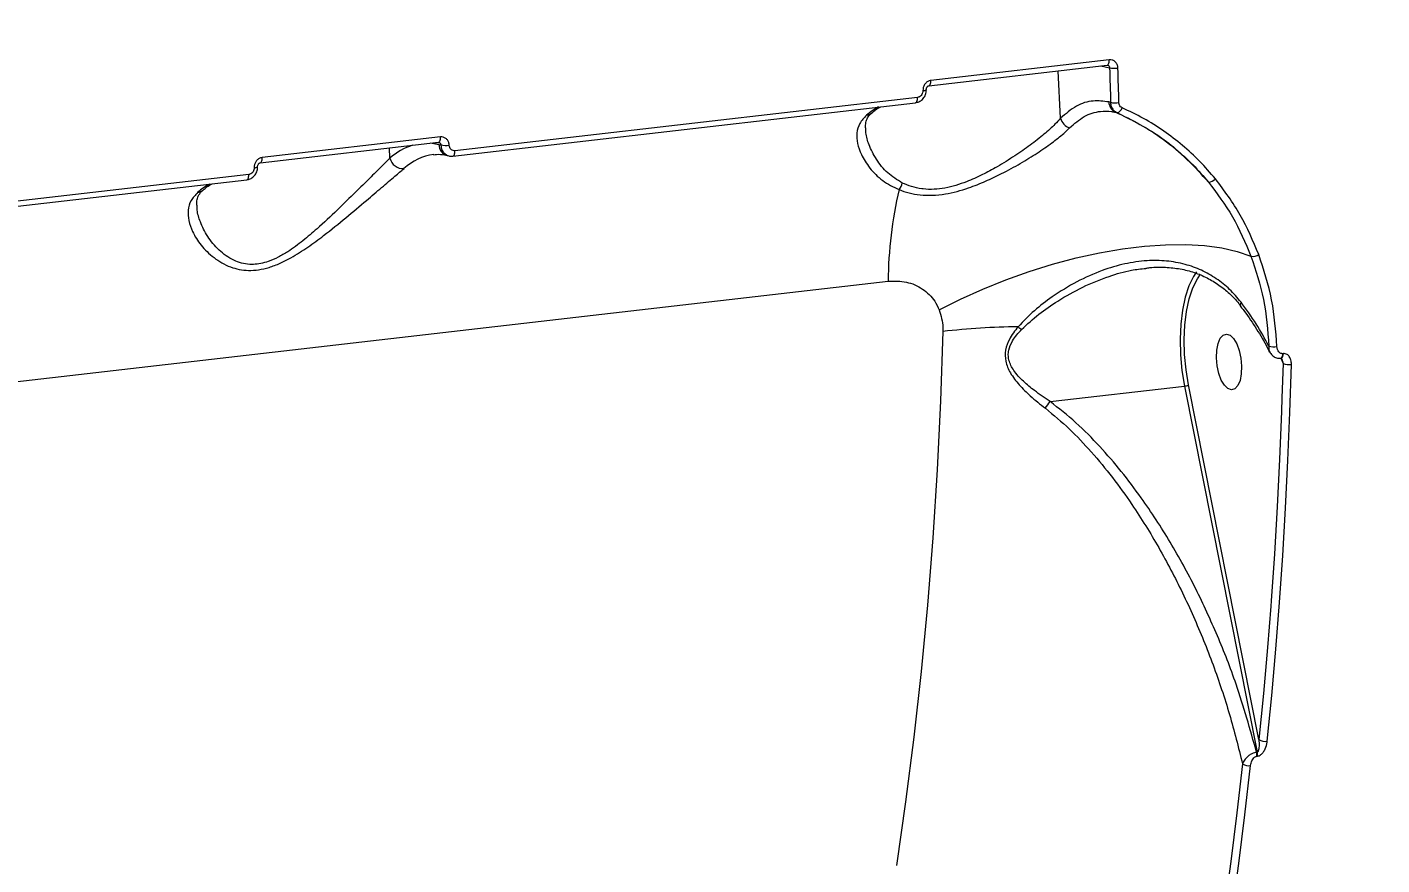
# Model space of a CAD drawing. Header units: millimetres. Extents: x -7447 to 8662, y -5576 to 6370.
# Drawn here: x 2339.8 to 2557, y -2212.5 to -2078.1 of the extents above; entities that cross this region are included whole.
import ezdxf

# ---------------------------------------------------------------- set-up
doc = ezdxf.new("R2010")
doc.units = ezdxf.units.MM
doc.layers.add('DiKom', color=7, linetype='Continuous')
doc.layers.add('DIKOM_ОБЪЕКТ', color=7, linetype='Continuous')
doc.styles.add('style1', font='arial.ttf', dxfattribs={"width": 0.8})
doc.dimstyles.new('1-50', dxfattribs={"dimtxt": 300, "dimasz": 200, "dimexe": 100, "dimexo": 0, "dimgap": 100, "dimtad": 1, "dimdec": 0, "dimtxsty": 'style1', "dimcen": 0, "dimclrd": 7, "dimclre": 7, "dimadec": 1, "dimazin": 2, "dimtfac": 1, "dimtdec": 0, "dimtmove": 1, "dimatfit": 3, "dimfxl": 0, "dimlwd": 25, "dimlwe": 18, "dimarcsym": 0})

# ---------------------------------------------------------------- blocks, each defined once
blk = doc.blocks.new('*D10')
at = {"color": 7, "linetype": 'Continuous', "lineweight": 18, "transparency": 16777216}
for p, q in [((-5489.75, 240.8), (-5489.75, 4573.49)), ((4778.18, -2126.78), (4778.18, 4573.49))]:
    blk.add_line(p, q, dxfattribs=at)
at = {"color": 7, "linetype": 'Continuous', "lineweight": 25, "transparency": 16777216}
blk.add_line((4578.18, 4473.49), (-5289.75, 4473.49), dxfattribs=at)
at = {"color": 7, "linetype": 'Continuous', "transparency": 16777216}
for points in [[(-5289.75, 4506.82), (-5289.75, 4440.16), (-5489.75, 4473.49)], [(4578.18, 4506.82), (4578.18, 4440.16), (4778.18, 4473.49)]]:
    blk.add_solid(points, dxfattribs=at)
at = {"layer": 'Defpoints', "color": 0, "linetype": 'Continuous', "transparency": 16777216}
for p in [(-5489.75, 4473.49), (-5489.75, 240.8), (4778.18, -2126.78)]:
    blk.add_point(p, dxfattribs=at)
at = {"color": 0, "linetype": 'Continuous', "lineweight": 15, "transparency": 16777216, "insert": (-777.31, 4726.76), "char_height": 300, "attachment_point": 5, "style": 'style1'}
blk.add_mtext('10300', dxfattribs=at)
blk = doc.blocks.new('*D11')
at = {"color": 7, "linetype": 'Continuous', "lineweight": 18, "transparency": 16777216}
for p, q in [((2045.4, 3512.26), (7772.09, 3512.26)), ((-1858.48, -4091.08), (7772.09, -4091.08))]:
    blk.add_line(p, q, dxfattribs=at)
at = {"color": 7, "linetype": 'Continuous', "lineweight": 25, "transparency": 16777216}
blk.add_line((7672.09, -3891.08), (7672.09, 3312.26), dxfattribs=at)
at = {"color": 7, "linetype": 'Continuous', "transparency": 16777216}
for points in [[(7638.76, 3312.26), (7705.42, 3312.26), (7672.09, 3512.26)], [(7638.76, -3891.08), (7705.42, -3891.08), (7672.09, -4091.08)]]:
    blk.add_solid(points, dxfattribs=at)
at = {"layer": 'Defpoints', "color": 0, "linetype": 'Continuous', "transparency": 16777216}
for p in [(2045.4, 3512.26), (7672.09, 3512.26), (-1858.48, -4091.08)]:
    blk.add_point(p, dxfattribs=at)
at = {"color": 0, "linetype": 'Continuous', "lineweight": 15, "transparency": 16777216, "insert": (7418.92, 3.22), "char_height": 300, "attachment_point": 5, "rotation": 90, "style": 'style1'}
blk.add_mtext('7600', dxfattribs=at)
blk = doc.blocks.new('*D12')
at = {"layer": 'Defpoints', "color": 0, "transparency": 16777216}
for p in [(-7446.93, 5919.72), (-7446.93, 736.93), (6905.53, -2412.68)]:
    blk.add_point(p, dxfattribs=at)
at = {"layer": 'DiKom', "color": 7, "lineweight": 18, "transparency": 16777216}
for p, q in [((-7446.93, 736.93), (-7446.93, 6019.72)), ((6905.53, -2412.68), (6905.53, 6019.72))]:
    blk.add_line(p, q, dxfattribs=at)
at = {"layer": 'DiKom', "color": 7, "lineweight": 25, "transparency": 16777216}
blk.add_line((6705.53, 5919.72), (-7246.93, 5919.72), dxfattribs=at)
at = {"layer": 'DiKom', "color": 7, "transparency": 16777216}
for points in [[(-7246.93, 5953.05), (-7246.93, 5886.39), (-7446.93, 5919.72)], [(6705.53, 5953.05), (6705.53, 5886.39), (6905.53, 5919.72)]]:
    blk.add_solid(points, dxfattribs=at)
at = {"layer": 'DiKom', "color": 0, "transparency": 16777216, "insert": (-918.31, 6173), "char_height": 300, "attachment_point": 5, "style": 'style1'}
blk.add_mtext('14300', dxfattribs=at)
blk = doc.blocks.new('*D13')
at = {"layer": 'Defpoints', "color": 0, "transparency": 16777216}
for p in [(2049.72, 5594.27), (-1141.86, -5576.35), (8561.69, -5576.35)]:
    blk.add_point(p, dxfattribs=at)
at = {"layer": 'DiKom', "color": 7, "lineweight": 18, "transparency": 16777216}
for p, q in [((2049.72, 5594.27), (8661.69, 5594.27)), ((-1141.86, -5576.35), (8661.69, -5576.35))]:
    blk.add_line(p, q, dxfattribs=at)
at = {"layer": 'DiKom', "color": 7, "lineweight": 25, "transparency": 16777216}
blk.add_line((8561.69, 5394.27), (8561.69, -5376.35), dxfattribs=at)
at = {"layer": 'DiKom', "color": 7, "transparency": 16777216}
for points in [[(8528.35, 5394.27), (8595.02, 5394.27), (8561.69, 5594.27)], [(8528.35, -5376.35), (8595.02, -5376.35), (8561.69, -5576.35)]]:
    blk.add_solid(points, dxfattribs=at)
at = {"layer": 'DiKom', "color": 0, "transparency": 16777216, "insert": (8308.52, 8.96), "char_height": 300, "attachment_point": 5, "rotation": 90, "style": 'style1'}
blk.add_mtext('11200', dxfattribs=at)

msp = doc.modelspace()

# ---------------------------------------------------------------- linework, layer by layer
at = {"layer": 'DIKOM_ОБЪЕКТ', "color": 7, "linetype": 'Continuous', "lineweight": 15}
for p, q in [((2484.4, -2087.52), (2512.99, -2084.22)), ((2513.32, -2083.37), (2484.73, -2086.67)), ((2505.49, -2092.74), (2505.13, -2085.13)), ((2511.98, -2084.34), (2513.37, -2084.66)), ((2482.58, -2089.39), (2408.42, -2097.95)), ((2408.09, -2098.8), (2482.24, -2090.24)), ((2513.52, -2090.18), (2513.25, -2090.12)), ((2514.32, -2091.78), (2514.56, -2091.83)), ((2406.11, -2095.74), (2377.52, -2099.04)), ((2377.19, -2099.9), (2405.78, -2096.6)), ((2398, -2099.13), (2397.92, -2097.5)), ((2404.77, -2096.71), (2405.84, -2096.96)), ((2405.84, -2096.96), (2406.16, -2097.03)), ((2407.19, -2098.7), (2407.48, -2098.77)), ((2408.02, -2098.8), (2408.09, -2098.8)), ((2375.36, -2101.77), (2301.21, -2110.33)), ((2300.87, -2111.18), (2375.03, -2102.62)), ((2165.16, -2154.97), (2477.87, -2118.88)), ((2534.35, -2122.8), (2534.36, -2122.81)), ((2541.23, -2130.49), (2541.14, -2130.5)), ((2540.81, -2131.24), (2540.89, -2131.23)), ((2540.84, -2131.23), (2541.18, -2132.07)), ((2541.18, -2132.07), (2541.01, -2137.59)), ((2503.83, -2138.18), (2525.37, -2135.69)), ((2525.37, -2135.69), (2537.04, -2194.42)), ((2537.31, -2192.37), (2526.02, -2135.52)), ((2537.04, -2194.42), (2536.93, -2194.43)), ((2536.96, -2195.07), (2537.07, -2195.06))]:
    msp.add_line(p, q, dxfattribs=at)
at = {"layer": 'DIKOM_ОБЪЕКТ', "color": 7, "linetype": 'Continuous', "lineweight": 15, "flags": 128}
for points in [[(2512.99, -2084.22), (2513.01, -2084.22), (2513.09, -2084.18), (2513.16, -2084.11), (2513.22, -2084.01), (2513.27, -2083.88), (2513.3, -2083.72), (2513.32, -2083.55), (2513.32, -2083.37)], [(2513.37, -2084.66), (2513.39, -2085.35), (2513.41, -2086.04), (2513.43, -2086.73), (2513.45, -2087.42), (2513.47, -2088.11), (2513.49, -2088.8), (2513.5, -2089.49), (2513.52, -2090.18)], [(2514.86, -2090.23), (2514.85, -2089.54), (2514.83, -2088.85), (2514.81, -2088.16), (2514.79, -2087.46), (2514.77, -2086.77), (2514.75, -2086.08), (2514.73, -2085.39), (2514.71, -2084.69)], [(2484.4, -2087.52), (2484.42, -2087.52), (2484.5, -2087.48), (2484.57, -2087.41), (2484.63, -2087.31), (2484.68, -2087.18), (2484.71, -2087.02), (2484.73, -2086.85), (2484.73, -2086.67)], [(2482.24, -2090.24), (2482.26, -2090.24), (2482.34, -2090.21), (2482.41, -2090.14), (2482.47, -2090.04), (2482.52, -2089.9), (2482.56, -2089.75), (2482.57, -2089.58), (2482.58, -2089.39)], [(2405.78, -2096.6), (2405.79, -2096.59), (2405.87, -2096.56), (2405.95, -2096.49), (2406.01, -2096.39), (2406.06, -2096.25), (2406.09, -2096.1), (2406.11, -2095.92), (2406.11, -2095.74)], [(2405.84, -2096.96), (2404.81, -2096.79), (2404.42, -2096.75)], [(2408.09, -2098.8), (2408.1, -2098.8), (2408.18, -2098.77), (2408.25, -2098.7), (2408.32, -2098.59), (2408.36, -2098.46), (2408.4, -2098.31), (2408.42, -2098.14), (2408.42, -2097.95)], [(2377.18, -2099.9), (2377.2, -2099.89), (2377.28, -2099.86), (2377.36, -2099.79), (2377.42, -2099.69), (2377.47, -2099.55), (2377.5, -2099.4), (2377.52, -2099.22), (2377.52, -2099.04)], [(2375.03, -2102.62), (2375.05, -2102.62), (2375.13, -2102.58), (2375.2, -2102.51), (2375.26, -2102.41), (2375.31, -2102.28), (2375.34, -2102.12), (2375.36, -2101.95), (2375.36, -2101.77)], [(2486.06, -2123.48), (2489.48, -2121.75), (2493.05, -2120.13), (2496.72, -2118.65), (2500.46, -2117.32), (2504.24, -2116.14), (2508.02, -2115.14), (2511.76, -2114.32), (2515.42, -2113.69), (2518.96, -2113.25), (2522.36, -2113.02), (2525.58, -2112.99), (2528.59, -2113.16), (2531.35, -2113.53), (2533.85, -2114.1), (2536.04, -2114.86)], [(2527.32, -2117.39), (2526.85, -2118.1), (2526.1, -2119.63), (2525.5, -2121.45), (2525.05, -2123.52), (2524.77, -2125.78), (2524.66, -2128.18), (2524.73, -2130.68), (2524.97, -2133.2), (2525.37, -2135.69)], [(2526.02, -2135.52), (2525.63, -2133.11), (2525.4, -2130.66), (2525.33, -2128.25), (2525.44, -2125.91), (2525.71, -2123.72), (2526.15, -2121.72), (2526.73, -2119.95), (2527.45, -2118.47), (2527.92, -2117.76)], [(2534.44, -2122.25), (2534.35, -2122.46), (2534.31, -2122.64), (2534.34, -2122.78), (2534.35, -2122.8)], [(2486.66, -2126.94), (2486.27, -2138.08), (2485.73, -2149.11), (2485.04, -2160.03), (2484.18, -2170.83), (2483.17, -2181.49), (2482, -2192.01), (2480.67, -2202.38), (2479.19, -2212.58)], [(2534.15, -2130), (2534.42, -2131.22), (2534.54, -2132.5), (2534.49, -2133.72), (2534.28, -2134.78), (2533.93, -2135.61), (2533.46, -2136.13), (2532.92, -2136.3), (2532.35, -2136.11), (2531.78, -2135.57), (2531.28, -2134.73), (2530.88, -2133.66), (2530.61, -2132.43), (2530.5, -2131.16), (2530.55, -2129.94), (2530.76, -2128.87), (2531.11, -2128.04), (2531.57, -2127.52), (2532.12, -2127.35), (2532.69, -2127.54), (2533.25, -2128.08), (2533.75, -2128.92), (2534.15, -2130)], [(2540.81, -2131.24), (2540.86, -2131.22), (2540.97, -2131.14), (2541.06, -2130.98), (2541.12, -2130.76), (2541.14, -2130.5)], [(2540.89, -2131.23), (2540.95, -2131.21), (2541.06, -2131.13), (2541.14, -2130.97), (2541.2, -2130.75), (2541.23, -2130.49)], [(2538.65, -2192.67), (2539.37, -2185.31), (2540.03, -2177.88), (2540.62, -2170.4), (2541.13, -2162.86), (2541.58, -2155.27), (2541.97, -2147.64), (2542.28, -2139.95), (2542.52, -2132.22)], [(2541.01, -2137.59), (2540.94, -2139.78), (2540.63, -2147.44), (2540.25, -2155.06), (2539.8, -2162.63), (2539.28, -2170.15), (2539.21, -2171.01)], [(2539.21, -2171.01), (2538.69, -2177.61), (2538.04, -2185.02), (2537.31, -2192.37)], [(2534.68, -2196.29), (2533.78, -2204.17), (2532.8, -2211.97), (2531.74, -2219.69), (2530.6, -2227.33), (2529.38, -2234.88), (2528.09, -2242.33), (2526.72, -2249.69), (2525.27, -2256.95)], [(2526.55, -2257.36), (2528, -2250.09), (2529.37, -2242.71), (2530.67, -2235.24), (2531.89, -2227.68), (2533.03, -2220.03), (2534.09, -2212.29), (2535.07, -2204.47), (2535.97, -2196.57)]]:
    msp.add_lwpolyline(points, dxfattribs=at)
at = {"layer": 'DIKOM_ОБЪЕКТ', "color": 7, "linetype": 'Continuous', "lineweight": 15}
for centre, radius, start, end in [((2514.15, -2080.63), 4.1, 259.0206, 277.8458), ((2483.51, -2087.54), 0.767, 264.9494, 309.0987), ((2481.11, -2099.88), 10.16, 118.274, 131.2656), ((2515.11, -2090.09), 1.86, 180.8964, 244.6333), ((2514.33, -2086.41), 3.86, 257.8511, 277.9009), ((2514.39, -2090.84), 1.01, 279.9319, 347.4577), ((2474.24, -2090.71), 1.54, 276.1049, 310.289), ((2507.7, -2092.11), 2.3, 195.9563, 250.929), ((2404.55, -2106.47), 9.84, 107.3348, 131.7797), ((2407.64, -2096.97), 1.79, 179.7446, 255.4127), ((2406.94, -2092.99), 4.11, 259.0473, 277.8364), ((2400.11, -2098.63), 2.18, 193.3422, 273.6349), ((2406.18, -2107.28), 8.79, 97.6017, 132.4649), ((2376.29, -2099.91), 0.771, 265.0344, 308.9674), ((2529.25, -2101.57), 1.4, 269.0474, 320.9215), ((2373.9, -2112.25), 10.16, 118.2737, 131.2664), ((2367.03, -2103.08), 1.55, 276.1294, 310.2329), ((2544.62, -2119.34), 66.75, 166.8838, 179.6011), ((2477.29, -2102.37), 2.95, 321.8274, 345.1652), ((2536.34, -2113.07), 1.82, 260.7692, 301.8391), ((2500.53, -2250.04), 123.88, 90.8476, 96.4313), ((2506.1, -2117.33), 11.53, 230.098, 233.6262), ((2539.68, -2126.89), 2.52, 251.9171, 282.0522), ((2542.14, -2129.64), 2.61, 248.3018, 278.3203), ((2525.17, -2133.57), 2.13, 275.3845, 293.4855), ((2496.01, -2133.49), 9.11, 320.7449, 329.0763), ((2538.37, -2190.79), 1.9, 236.1638, 278.3621), ((2534.79, -2194.86), 2.18, 354.4651, 11.3765), ((2534.9, -2194.85), 2.18, 354.478, 11.3635), ((2535.71, -2194.64), 1.95, 237.8709, 277.7645)]:
    msp.add_arc(centre, radius, start, end, dxfattribs=at)
for points, knots in [([(2512.99, -2084.22), (2512.99, -2084.22), (2513.02, -2084.22), (2513.04, -2084.22), (2513.05, -2084.23)], [0, 0, 0, 0, 0.126097, 1, 1, 1, 1]), ([(2513.05, -2084.23), (2513.06, -2084.23), (2513.12, -2084.23), (2513.21, -2084.29), (2513.31, -2084.4), (2513.36, -2084.53), (2513.37, -2084.62), (2513.37, -2084.66)], [0, 0, 0, 0, 0.032672, 0.29629, 0.560344, 0.82529, 1, 1, 1, 1]), ([(2514.71, -2084.69), (2514.7, -2084.58), (2514.68, -2084.31), (2514.5, -2083.91), (2514.19, -2083.57), (2513.78, -2083.36), (2513.48, -2083.36), (2513.32, -2083.37)], [0, 0, 0, 0, 0.141836, 0.356772, 0.571327, 0.785727, 1, 1, 1, 1]), ([(2484.73, -2086.67), (2484.64, -2086.68), (2484.39, -2086.73), (2484.02, -2086.95), (2483.69, -2087.33), (2483.47, -2087.8), (2483.45, -2088.13), (2483.44, -2088.3)], [0, 0, 0, 0, 0.140626, 0.355099, 0.569892, 0.784904, 1, 1, 1, 1]), ([(2482.24, -2090.23), (2482.43, -2090.19), (2482.84, -2090.12), (2483.39, -2089.73), (2483.82, -2089.13), (2484.01, -2088.55), (2483.98, -2088.22), (2483.97, -2088.13)], [0, 0, 0, 0, 0.190876, 0.422033, 0.663668, 0.91553, 1, 1, 1, 1]), ([(2483.44, -2088.3), (2483.43, -2088.41), (2483.42, -2088.64), (2483.28, -2088.95), (2483.06, -2089.2), (2482.81, -2089.35), (2482.64, -2089.38), (2482.58, -2089.39)], [0, 0, 0, 0, 0.215063, 0.43019, 0.645002, 0.859489, 1, 1, 1, 1]), ([(2483.99, -2088.13), (2483.99, -2088.12), (2483.99, -2088.07), (2484.01, -2087.95), (2484.06, -2087.8), (2484.15, -2087.67), (2484.25, -2087.58), (2484.35, -2087.53), (2484.38, -2087.53), (2484.4, -2087.53)], [0, 0, 0, 0, 0.027913, 0.183435, 0.344858, 0.506138, 0.675779, 0.862222, 1, 1, 1, 1]), ([(2475.25, -2091.88), (2475.45, -2091.71), (2475.93, -2091.31), (2476.41, -2091.04), (2476.68, -2090.89)], [0, 0, 0, 0, 0.431727, 1, 1, 1, 1]), ([(2513.25, -2090.12), (2512.41, -2090.02), (2510.63, -2089.79), (2507.98, -2090.61), (2506.33, -2092.03), (2505.49, -2092.74)], [0, 0, 0, 0, 0.306974, 0.64847, 1, 1, 1, 1]), ([(2506.95, -2094.28), (2507.72, -2093.61), (2509.28, -2092.25), (2511.59, -2091.57), (2513.3, -2091.57), (2514.1, -2091.73), (2514.32, -2091.78)], [0, 0, 0, 0, 0.341498, 0.692996, 0.918012, 1, 1, 1, 1]), ([(2513.52, -2090.18), (2513.52, -2090.24), (2513.54, -2090.52), (2513.68, -2091), (2514.04, -2091.53), (2514.39, -2091.73), (2514.56, -2091.83)], [0, 0, 0, 0, 0.08192, 0.38805, 0.693983, 1, 1, 1, 1]), ([(2515.37, -2091.06), (2515.29, -2091.01), (2515.11, -2090.91), (2514.94, -2090.64), (2514.87, -2090.4), (2514.86, -2090.26), (2514.86, -2090.23)], [0, 0, 0, 0, 0.305643, 0.611695, 0.918041, 1, 1, 1, 1]), ([(2530.34, -2102.46), (2529.51, -2101.5), (2527.86, -2099.59), (2525.08, -2097.04), (2522.07, -2094.73), (2518.84, -2092.7), (2516.53, -2091.6), (2515.37, -2091.06)], [0, 0, 0, 0, 0.197835, 0.395498, 0.593167, 0.79659, 1, 1, 1, 1]), ([(2474.41, -2092.24), (2474, -2092.67), (2473.19, -2093.54), (2472.78, -2095.09), (2472.88, -2096.78), (2473.54, -2098.68), (2474.84, -2100.73), (2476.79, -2102.79), (2478.69, -2103.74), (2479.61, -2104.19)], [0, 0, 0, 0, 0.13166, 0.26349, 0.395143, 0.526873, 0.6883, 0.849538, 1, 1, 1, 1]), ([(2474.23, -2094.25), (2474.24, -2093.97), (2474.25, -2093.37), (2474.54, -2092.71), (2474.86, -2092.21), (2475.19, -2091.94), (2475.28, -2091.88)], [0, 0, 0, 0, 0.303327, 0.631922, 0.911266, 1, 1, 1, 1]), ([(2505.49, -2092.74), (2505.21, -2093.06), (2504.48, -2093.88), (2502.89, -2095.31), (2500.72, -2097.03), (2498.19, -2098.79), (2495.6, -2100.4), (2492.98, -2101.82), (2490.2, -2103.07), (2487.54, -2103.9), (2485.2, -2104.18), (2483.98, -2104.14), (2482.77, -2104), (2481.58, -2103.74), (2480.62, -2103.33), (2480.14, -2103.13)], [0, 0, 0, 0, 0.065389, 0.170369, 0.277942, 0.381809, 0.48841, 0.569563, 0.652797, 0.760419, 0.815162, 0.871888, 0.880047, 0.939201, 1, 1, 1, 1]), ([(2529.23, -2102.98), (2528.12, -2101.75), (2525.89, -2099.27), (2522.18, -2096.24), (2518.33, -2093.68), (2515.66, -2092.41), (2514.32, -2091.78)], [0, 0, 0, 0, 0.259853, 0.522836, 0.760227, 1, 1, 1, 1]), ([(2514.56, -2091.83), (2516.74, -2092.92), (2520.05, -2094.57), (2523.99, -2097.61), (2526.77, -2100.14), (2528.42, -2102.04), (2529.23, -2102.98)], [0, 0, 0, 0, 0.395169, 0.598671, 0.802167, 1, 1, 1, 1]), ([(2407.5, -2097.07), (2407.49, -2096.96), (2407.46, -2096.68), (2407.29, -2096.29), (2406.97, -2095.95), (2406.56, -2095.74), (2406.26, -2095.74), (2406.11, -2095.74)], [0, 0, 0, 0, 0.141838, 0.356683, 0.571322, 0.78575, 1, 1, 1, 1]), ([(2480.14, -2103.13), (2479.32, -2102.62), (2477.61, -2101.55), (2475.9, -2099.32), (2474.8, -2097.12), (2474.28, -2095.42), (2474.28, -2094.56), (2474.28, -2094.3)], [0, 0, 0, 0, 0.222061, 0.466627, 0.711536, 0.91345, 1, 1, 1, 1]), ([(2479.61, -2104.19), (2480.13, -2104.38), (2481.18, -2104.75), (2482.99, -2105.07), (2484.96, -2105.13), (2487.57, -2104.86), (2490.49, -2104.06), (2493.5, -2102.86), (2496.3, -2101.52), (2499.11, -2099.99), (2501.82, -2098.31), (2504.16, -2096.69), (2505.86, -2095.34), (2506.65, -2094.58), (2506.95, -2094.28)], [0, 0, 0, 0, 0.061057, 0.122047, 0.183623, 0.245189, 0.354858, 0.436925, 0.519101, 0.622816, 0.726598, 0.831087, 0.935576, 1, 1, 1, 1]), ([(2405.78, -2096.6), (2405.78, -2096.6), (2405.81, -2096.59), (2405.83, -2096.6), (2405.84, -2096.6)], [0, 0, 0, 0, 0.126616, 1, 1, 1, 1]), ([(2405.84, -2096.6), (2405.85, -2096.6), (2405.9, -2096.6), (2405.99, -2096.66), (2406.1, -2096.77), (2406.15, -2096.9), (2406.15, -2096.99), (2406.16, -2097.03)], [0, 0, 0, 0, 0.032664, 0.296214, 0.560525, 0.825061, 1, 1, 1, 1]), ([(2406.16, -2097.03), (2406.17, -2097.18), (2406.21, -2097.54), (2406.44, -2098.07), (2406.86, -2098.53), (2407.23, -2098.68), (2407.41, -2098.75)], [0, 0, 0, 0, 0.181443, 0.456307, 0.731007, 1, 1, 1, 1]), ([(2408.42, -2097.95), (2408.32, -2097.95), (2408.12, -2097.95), (2407.85, -2097.81), (2407.64, -2097.59), (2407.52, -2097.32), (2407.5, -2097.14), (2407.5, -2097.07)], [0, 0, 0, 0, 0.214209, 0.428545, 0.643153, 0.858083, 1, 1, 1, 1]), ([(2398, -2099.13), (2397.56, -2099.56), (2396.62, -2100.5), (2394.74, -2102.35), (2392.36, -2104.7), (2389.57, -2107.45), (2386.72, -2110.12), (2384.07, -2112.4), (2381.97, -2113.96), (2380.08, -2115.07), (2378.24, -2115.88), (2376.67, -2116.19), (2375.25, -2116.18), (2374.16, -2116), (2372.39, -2115.34), (2370.45, -2113.89), (2368.67, -2111.71), (2367.59, -2109.49), (2367.07, -2107.8), (2367.07, -2106.94), (2367.07, -2106.69)], [0, 0, 0, 0, 0.059338, 0.1295, 0.199745, 0.285013, 0.370277, 0.426226, 0.482036, 0.515347, 0.548575, 0.596827, 0.60968, 0.640253, 0.670892, 0.745215, 0.825438, 0.905772, 0.971998, 1, 1, 1, 1]), ([(2377.52, -2099.04), (2377.42, -2099.06), (2377.17, -2099.1), (2376.8, -2099.33), (2376.47, -2099.7), (2376.26, -2100.17), (2376.24, -2100.51), (2376.23, -2100.68)], [0, 0, 0, 0, 0.140626, 0.355116, 0.569897, 0.784909, 1, 1, 1, 1]), ([(2376.78, -2100.5), (2376.78, -2100.5), (2376.77, -2100.44), (2376.79, -2100.32), (2376.85, -2100.17), (2376.94, -2100.04), (2377.04, -2099.95), (2377.13, -2099.9), (2377.17, -2099.9), (2377.19, -2099.9)], [0, 0, 0, 0, 0.027742, 0.183502, 0.344695, 0.506086, 0.67574, 0.862102, 1, 1, 1, 1]), ([(2405, -2098.61), (2405.16, -2098.58), (2405.72, -2098.48), (2406.45, -2098.55), (2407.04, -2098.67), (2407.19, -2098.7)], [0, 0, 0, 0, 0.21415, 0.803982, 1, 1, 1, 1]), ([(2407.41, -2098.75), (2407.42, -2098.75), (2407.6, -2098.84), (2407.81, -2098.82), (2408.02, -2098.8)], [0, 0, 0, 0, 0.020271, 1, 1, 1, 1]), ([(2367.19, -2104.62), (2366.79, -2105.05), (2365.98, -2105.91), (2365.57, -2107.47), (2365.67, -2109.15), (2366.33, -2111.05), (2367.61, -2113.12), (2369.63, -2115.13), (2372.18, -2116.66), (2374.77, -2117.23), (2376.93, -2117.08), (2378.65, -2116.69), (2380.4, -2116.02), (2382.5, -2114.95), (2384.85, -2113.44), (2387.8, -2111.25), (2390.98, -2108.67), (2394.08, -2106.04), (2396.71, -2103.81), (2398.78, -2102.06), (2399.79, -2101.2), (2400.25, -2100.8)], [0, 0, 0, 0, 0.055476, 0.111025, 0.166499, 0.222007, 0.290024, 0.357963, 0.422675, 0.477407, 0.505247, 0.533093, 0.562709, 0.592375, 0.64043, 0.688581, 0.760325, 0.832062, 0.890999, 0.949867, 1, 1, 1, 1]), ([(2375.03, -2102.6), (2375.21, -2102.57), (2375.63, -2102.5), (2376.18, -2102.1), (2376.6, -2101.5), (2376.8, -2100.93), (2376.76, -2100.59), (2376.76, -2100.51)], [0, 0, 0, 0, 0.190844, 0.422002, 0.663648, 0.915545, 1, 1, 1, 1]), ([(2376.23, -2100.68), (2376.22, -2100.79), (2376.21, -2101.01), (2376.06, -2101.33), (2375.84, -2101.58), (2375.59, -2101.72), (2375.43, -2101.75), (2375.36, -2101.77)], [0, 0, 0, 0, 0.215198, 0.430242, 0.64499, 0.859485, 1, 1, 1, 1]), ([(2537.29, -2114.61), (2536.38, -2112.45), (2534.54, -2108.06), (2531.75, -2104.34), (2530.34, -2102.46)], [0, 0, 0, 0, 0.494167, 1, 1, 1, 1]), ([(2367.04, -2106.69), (2367.03, -2106.52), (2366.99, -2106.02), (2367.18, -2105.39), (2367.48, -2104.77), (2367.91, -2104.39), (2368.05, -2104.25)], [0, 0, 0, 0, 0.158959, 0.476026, 0.815134, 1, 1, 1, 1]), ([(2368.03, -2104.25), (2368.24, -2104.08), (2368.72, -2103.68), (2369.2, -2103.41), (2369.47, -2103.26)], [0, 0, 0, 0, 0.431722, 1, 1, 1, 1]), ([(2529.23, -2102.98), (2530.58, -2104.77), (2533.32, -2108.41), (2535.13, -2112.69), (2536.04, -2114.86)], [0, 0, 0, 0, 0.494173, 1, 1, 1, 1]), ([(2534.44, -2122.25), (2533.85, -2121.54), (2532.65, -2120.1), (2530.49, -2118.4), (2528.1, -2117.05), (2525.42, -2116.08), (2522.49, -2115.56), (2519.24, -2115.52), (2515.77, -2116.02), (2511.99, -2117.14), (2508.06, -2118.9), (2504.44, -2121.14), (2501.25, -2123.54), (2499.55, -2125.3), (2498.7, -2126.18)], [0, 0, 0, 0, 0.066726, 0.135248, 0.204909, 0.276179, 0.354732, 0.435011, 0.525817, 0.61857, 0.724745, 0.833266, 0.916027, 1, 1, 1, 1]), ([(2536.04, -2114.86), (2536.8, -2117.15), (2538.32, -2121.78), (2538.71, -2126.76), (2538.9, -2129.28)], [0, 0, 0, 0, 0.493821, 1, 1, 1, 1]), ([(2540.21, -2129.35), (2540.02, -2126.83), (2539.63, -2121.74), (2538.08, -2117.01), (2537.29, -2114.61)], [0, 0, 0, 0, 0.493883, 1, 1, 1, 1]), ([(2499.26, -2126.62), (2500.16, -2125.78), (2501.98, -2124.1), (2505.3, -2121.84), (2509.06, -2119.73), (2513.04, -2118.11), (2516.44, -2117.11), (2518.41, -2116.9), (2519.18, -2116.82)], [0, 0, 0, 0, 0.158568, 0.319731, 0.519513, 0.723068, 0.892405, 1, 1, 1, 1]), ([(2519.17, -2116.79), (2519.39, -2116.75), (2520.45, -2116.59), (2522.31, -2116.61), (2524.69, -2116.85), (2526.93, -2117.42), (2529, -2118.29), (2530.91, -2119.42), (2532.6, -2120.82), (2533.74, -2121.97), (2534.26, -2122.7), (2534.34, -2122.83)], [0, 0, 0, 0, 0.038233, 0.184093, 0.326822, 0.465062, 0.599046, 0.72918, 0.854551, 0.976046, 1, 1, 1, 1]), ([(2477.87, -2118.88), (2478.86, -2118.86), (2480.83, -2118.82), (2483.44, -2119.99), (2485.2, -2121.66), (2485.84, -2123), (2486.06, -2123.48)], [0, 0, 0, 0, 0.28856, 0.571619, 0.84703, 1, 1, 1, 1]), ([(2486.06, -2123.48), (2486.34, -2124.4), (2486.63, -2125.42), (2486.66, -2126.62), (2486.66, -2126.83), (2486.66, -2126.94)], [0, 0, 0, 0, 0.821779, 0.907858, 1, 1, 1, 1]), ([(2534.3, -2122.84), (2534.61, -2123.23), (2535.66, -2124.56), (2537.17, -2126.92), (2538.41, -2128.98), (2538.92, -2130.09), (2538.97, -2130.19)], [0, 0, 0, 0, 0.168145, 0.564613, 0.96171, 1, 1, 1, 1]), ([(2538.9, -2129.28), (2538.26, -2128.08), (2536.96, -2125.68), (2535.28, -2123.39), (2534.44, -2122.25)], [0, 0, 0, 0, 0.4974, 1, 1, 1, 1]), ([(2498.7, -2126.18), (2498.19, -2126.83), (2497.3, -2127.97), (2496.59, -2129.91), (2496.62, -2131.82), (2497.45, -2133.73), (2498.86, -2135.54), (2500.77, -2137.42), (2502.25, -2138.61), (2503.07, -2139.26)], [0, 0, 0, 0, 0.149128, 0.259639, 0.371666, 0.498792, 0.650827, 0.806962, 1, 1, 1, 1]), ([(2503.83, -2138.18), (2502.98, -2137.6), (2501.49, -2136.59), (2499.51, -2134.95), (2498.04, -2133.38), (2497.19, -2131.77), (2497.1, -2130.61), (2497.27, -2129.54), (2497.84, -2128.19), (2498.74, -2127.2), (2499.26, -2126.62)], [0, 0, 0, 0, 0.201061, 0.356608, 0.514905, 0.638473, 0.721751, 0.744933, 0.851259, 1, 1, 1, 1]), ([(2538.9, -2129.28), (2538.88, -2129.5), (2538.85, -2129.83), (2539, -2130.07), (2539.04, -2130.15)], [0, 0, 0, 0, 0.680802, 1, 1, 1, 1]), ([(2539.03, -2130.2), (2539.16, -2130.4), (2539.39, -2130.78), (2539.95, -2131.14), (2540.45, -2131.28), (2540.73, -2131.22), (2540.81, -2131.21)], [0, 0, 0, 0, 0.323378, 0.61454, 0.889998, 1, 1, 1, 1]), ([(2541.14, -2130.5), (2541.09, -2130.5), (2540.94, -2130.51), (2540.71, -2130.42), (2540.46, -2130.19), (2540.27, -2129.82), (2540.23, -2129.51), (2540.21, -2129.35)], [0, 0, 0, 0, 0.101109, 0.261386, 0.460744, 0.726653, 1, 1, 1, 1]), ([(2542.52, -2132.22), (2542.51, -2131.98), (2542.48, -2131.52), (2542.23, -2130.98), (2541.9, -2130.64), (2541.55, -2130.48), (2541.33, -2130.49), (2541.23, -2130.49)], [0, 0, 0, 0, 0.279147, 0.52939, 0.721642, 0.879424, 1, 1, 1, 1]), ([(2540.87, -2131.23), (2540.87, -2131.23), (2540.87, -2131.23), (2540.94, -2131.3), (2540.98, -2131.4), (2540.99, -2131.43)], [0, 0, 0, 0, 0.308596, 0.776522, 1, 1, 1, 1]), ([(2540.99, -2131.43), (2541.01, -2131.48), (2541.1, -2131.68), (2541.14, -2131.9), (2541.18, -2132.07)], [0, 0, 0, 0, 0.22343, 1, 1, 1, 1]), ([(2503.07, -2139.26), (2504.37, -2140.34), (2506.97, -2142.5), (2510.52, -2146.27), (2513.86, -2150.32), (2517.52, -2155.42), (2521.34, -2161.57), (2525.16, -2168.88), (2528.53, -2176.49), (2530.94, -2183.05), (2533.03, -2189.65), (2534.02, -2193.65), (2534.68, -2196.29)], [0, 0, 0, 0, 0.077601, 0.155264, 0.235471, 0.315697, 0.438519, 0.561376, 0.687284, 0.813199, 0.876764, 1, 1, 1, 1]), ([(2536.93, -2194.43), (2535.91, -2190.77), (2534.15, -2184.46), (2530.74, -2175.74), (2527.24, -2168.12), (2523.18, -2160.69), (2519.11, -2154.44), (2515.28, -2149.35), (2511.8, -2145.32), (2508.03, -2141.49), (2505.23, -2139.28), (2503.83, -2138.18)], [0, 0, 0, 0, 0.172165, 0.296945, 0.421721, 0.549577, 0.677395, 0.756949, 0.836487, 0.918273, 1, 1, 1, 1]), ([(2537.31, -2192.37), (2537.33, -2192.72), (2537.36, -2193.24), (2537.3, -2193.86), (2537.23, -2194.18), (2537.15, -2194.35), (2537.08, -2194.41), (2537.05, -2194.42), (2537.04, -2194.42)], [0, 0, 0, 0, 0.495915, 0.719748, 0.87027, 0.951034, 0.975939, 1, 1, 1, 1]), ([(2537.07, -2195.06), (2537.16, -2195.04), (2537.36, -2195), (2537.69, -2194.79), (2538.04, -2194.41), (2538.42, -2193.73), (2538.59, -2193.12), (2538.64, -2192.71), (2538.65, -2192.67)], [0, 0, 0, 0, 0.09335, 0.208728, 0.37206, 0.579276, 0.953637, 1, 1, 1, 1]), ([(2536.93, -2194.43), (2536.82, -2194.46), (2536.57, -2194.5), (2536.14, -2194.68), (2535.67, -2194.97), (2535.17, -2195.43), (2534.84, -2195.89), (2534.71, -2196.19), (2534.68, -2196.29)], [0, 0, 0, 0, 0.113712, 0.249381, 0.422751, 0.613505, 0.884835, 1, 1, 1, 1]), ([(2535.97, -2196.57), (2536.02, -2196.3), (2536.09, -2195.93), (2536.35, -2195.48), (2536.57, -2195.25), (2536.78, -2195.11), (2536.91, -2195.09), (2536.96, -2195.07)], [0, 0, 0, 0, 0.429963, 0.625727, 0.788076, 0.905242, 1, 1, 1, 1])]:
    msp.add_open_spline(points, degree=3, knots=knots, dxfattribs=at)

# ---------------------------------------------------------------- dimensions: what is measured, and where the dimension line sits
at = {"color": 7, "linetype": 'Continuous', "lineweight": 15}
for base, p1, p2, angle, text, picture, middle in [((-5489.75, 4473.49), (4778.18, -2126.78), (-5489.75, 240.8), 180, '10300', '*D10', (-777.31, 4473.49)), ((7672.09, 3512.26), (-1858.48, -4091.08), (2045.4, 3512.26), 270, '7600', '*D11', (7672.09, 3.22))]:
    dim = msp.add_linear_dim(base=base, p1=p1, p2=p2, angle=angle, text=text, dimstyle='1-50', dxfattribs=at)
    dim.commit()
    dim.dimension.update_dxf_attribs({"geometry": picture, "text_midpoint": middle, "dimtype": 160})
at = {"layer": 'DiKom'}
for base, p1, p2, angle, text, picture, middle in [((-7446.93, 5919.72), (6905.53, -2412.68), (-7446.93, 736.93), 180, '14300', '*D12', (-918.31, 5919.72)), ((8561.69, -5576.35), (2049.72, 5594.27), (-1141.86, -5576.35), 270, '11200', '*D13', (8561.69, 8.96))]:
    dim = msp.add_linear_dim(base=base, p1=p1, p2=p2, angle=angle, text=text, dimstyle='1-50', dxfattribs=at)
    dim.commit()
    dim.dimension.update_dxf_attribs({"geometry": picture, "text_midpoint": middle, "dimtype": 160})

doc.saveas('drawing.dxf')
